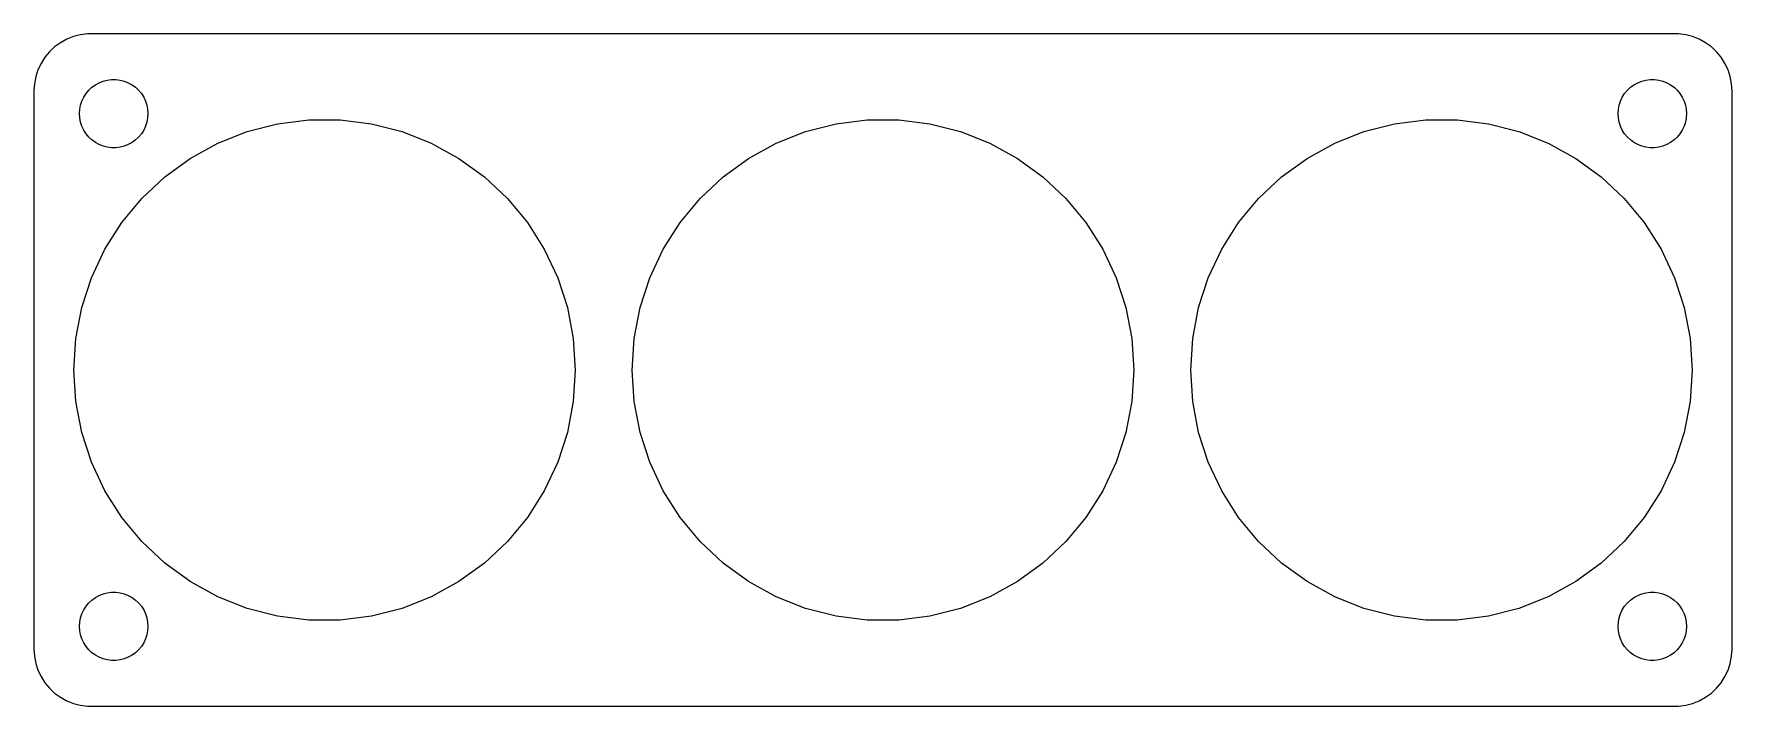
# Model space of a CAD drawing. Header units: metres. Extents: x -74 to 74, y -29 to 29.
import ezdxf

# ---------------------------------------------------------------- set-up
doc = ezdxf.new("R2010")
doc.units = ezdxf.units.M

msp = doc.modelspace()

# ---------------------------------------------------------------- linework, layer by layer
for p, q in [((-72.6871, 28.3526), (-73.1448, 27.9227)), ((-72.1791, 28.7216), (-72.6871, 28.3526)), ((-71.6289, 29.0241), (-72.1791, 28.7216)), ((-71.0451, 29.2553), (-71.6289, 29.0241)), ((-70.4369, 29.4114), (-71.0451, 29.2553)), ((-69.8139, 29.4901), (-70.4369, 29.4114)), ((69.8139, 29.4901), (-69.8139, 29.4901)), ((70.4369, 29.4114), (69.8139, 29.4901)), ((71.0451, 29.2553), (70.4369, 29.4114)), ((71.6289, 29.0241), (71.0451, 29.2553)), ((72.1791, 28.7216), (71.6289, 29.0241)), ((72.6871, 28.3526), (72.1791, 28.7216)), ((73.1448, 27.9227), (72.6871, 28.3526)), ((-73.8815, 26.9088), (-74.1489, 26.3406)), ((-73.5451, 27.4389), (-73.8815, 26.9088)), ((-73.1448, 27.9227), (-73.5451, 27.4389)), ((73.5451, 27.4389), (73.1448, 27.9227)), ((73.8815, 26.9088), (73.5451, 27.4389)), ((74.1489, 26.3406), (73.8815, 26.9088)), ((-74.3429, 25.7434), (-74.4606, 25.1267)), ((-74.1489, 26.3406), (-74.3429, 25.7434)), ((-68.7773, 25.2145), (-68.427, 25.3532)), ((-68.427, 25.3532), (-68.0621, 25.4469)), ((-68.0621, 25.4469), (-67.6884, 25.4941)), ((-67.6884, 25.4941), (-67.3116, 25.4941)), ((-67.3116, 25.4941), (-66.9379, 25.4469)), ((-66.9379, 25.4469), (-66.573, 25.3532)), ((-66.573, 25.3532), (-66.2227, 25.2145)), ((66.2227, 25.2145), (66.573, 25.3532)), ((66.573, 25.3532), (66.9379, 25.4469)), ((66.9379, 25.4469), (67.3116, 25.4941)), ((67.3116, 25.4941), (67.6884, 25.4941)), ((67.6884, 25.4941), (68.0621, 25.4469)), ((68.0621, 25.4469), (68.427, 25.3532)), ((68.427, 25.3532), (68.7773, 25.2145)), ((74.3429, 25.7434), (74.1489, 26.3406)), ((74.4606, 25.1267), (74.3429, 25.7434)), ((-74.4606, 25.1267), (-74.5, 24.5)), ((-74.5, 24.5), (-74.5, -24.5)), ((-70.2893, 23.6044), (-70.1289, 23.9453)), ((-70.1289, 23.9453), (-69.927, 24.2634)), ((-69.927, 24.2634), (-69.6869, 24.5536)), ((-69.6869, 24.5536), (-69.4123, 24.8115)), ((-69.4123, 24.8115), (-69.1075, 25.033)), ((-69.1075, 25.033), (-68.7773, 25.2145)), ((-66.2227, 25.2145), (-65.8925, 25.033)), ((-65.8925, 25.033), (-65.5877, 24.8115)), ((-65.5877, 24.8115), (-65.3131, 24.5536)), ((-65.3131, 24.5536), (-65.073, 24.2634)), ((-65.073, 24.2634), (-64.8711, 23.9453)), ((-64.8711, 23.9453), (-64.7107, 23.6044)), ((64.7107, 23.6044), (64.8711, 23.9453)), ((64.8711, 23.9453), (65.073, 24.2634)), ((65.073, 24.2634), (65.3131, 24.5536)), ((65.3131, 24.5536), (65.5877, 24.8115)), ((65.5877, 24.8115), (65.8925, 25.033)), ((65.8925, 25.033), (66.2227, 25.2145)), ((68.7773, 25.2145), (69.1075, 25.033)), ((69.1075, 25.033), (69.4123, 24.8115)), ((69.4123, 24.8115), (69.6869, 24.5536)), ((69.6869, 24.5536), (69.927, 24.2634)), ((69.927, 24.2634), (70.1289, 23.9453)), ((70.1289, 23.9453), (70.2893, 23.6044)), ((74.5, 24.5), (74.4606, 25.1267)), ((74.5, -24.5), (74.5, 24.5)), ((-70.5, 22.5), (-70.4763, 22.876)), ((-70.4763, 22.124), (-70.5, 22.5)), ((-70.4763, 22.876), (-70.4057, 23.2461)), ((-70.4057, 23.2461), (-70.2893, 23.6044)), ((-64.7107, 23.6044), (-64.5943, 23.2461)), ((-64.5943, 23.2461), (-64.5237, 22.876)), ((-64.5237, 22.876), (-64.5, 22.5)), ((-64.5, 22.5), (-64.5237, 22.124)), ((64.5, 22.5), (64.5237, 22.876)), ((64.5237, 22.124), (64.5, 22.5)), ((64.5237, 22.876), (64.5943, 23.2461)), ((64.5943, 23.2461), (64.7107, 23.6044)), ((70.2893, 23.6044), (70.4057, 23.2461)), ((70.4057, 23.2461), (70.4763, 22.876)), ((70.4763, 22.876), (70.5, 22.5)), ((70.5, 22.5), (70.4763, 22.124)), ((-70.4057, 21.7539), (-70.4763, 22.124)), ((-70.2893, 21.3956), (-70.4057, 21.7539)), ((-70.1289, 21.0547), (-70.2893, 21.3956)), ((-69.927, 20.7366), (-70.1289, 21.0547)), ((-64.8711, 21.0547), (-65.073, 20.7366)), ((-64.7107, 21.3956), (-64.8711, 21.0547)), ((-64.5943, 21.7539), (-64.7107, 21.3956)), ((-64.5237, 22.124), (-64.5943, 21.7539)), ((-58.3671, 19.9062), (-55.7984, 20.9232)), ((-55.7984, 20.9232), (-53.1224, 21.6103)), ((-53.1224, 21.6103), (-50.3814, 21.9566)), ((-50.3814, 21.9566), (-47.6186, 21.9566)), ((-47.6186, 21.9566), (-44.8776, 21.6103)), ((-44.8776, 21.6103), (-42.2016, 20.9232)), ((-42.2016, 20.9232), (-39.6328, 19.9062)), ((-9.36714, 19.9062), (-6.79837, 20.9232)), ((-6.79837, 20.9232), (-4.12238, 21.6103)), ((-4.12238, 21.6103), (-1.38138, 21.9566)), ((-1.38138, 21.9566), (1.38138, 21.9566)), ((1.38138, 21.9566), (4.12238, 21.6103)), ((4.12238, 21.6103), (6.79837, 20.9232)), ((6.79837, 20.9232), (9.36714, 19.9062)), ((39.6328, 19.9062), (42.2016, 20.9232)), ((42.2016, 20.9232), (44.8776, 21.6103)), ((44.8776, 21.6103), (47.6186, 21.9566)), ((47.6186, 21.9566), (50.3814, 21.9566)), ((50.3814, 21.9566), (53.1224, 21.6103)), ((53.1224, 21.6103), (55.7984, 20.9232)), ((55.7984, 20.9232), (58.3671, 19.9062)), ((64.5943, 21.7539), (64.5237, 22.124)), ((64.7107, 21.3956), (64.5943, 21.7539)), ((64.8711, 21.0547), (64.7107, 21.3956)), ((65.073, 20.7366), (64.8711, 21.0547)), ((70.1289, 21.0547), (69.927, 20.7366)), ((70.2893, 21.3956), (70.1289, 21.0547)), ((70.4057, 21.7539), (70.2893, 21.3956)), ((70.4763, 22.124), (70.4057, 21.7539)), ((-69.6869, 20.4464), (-69.927, 20.7366)), ((-69.4123, 20.1884), (-69.6869, 20.4464)), ((-69.1075, 19.967), (-69.4123, 20.1884)), ((-68.7773, 19.7855), (-69.1075, 19.967)), ((-68.427, 19.6468), (-68.7773, 19.7855)), ((-68.0621, 19.5531), (-68.427, 19.6468)), ((-67.6884, 19.5059), (-68.0621, 19.5531)), ((-67.3116, 19.5059), (-67.6884, 19.5059)), ((-66.9379, 19.5531), (-67.3116, 19.5059)), ((-66.573, 19.6468), (-66.9379, 19.5531)), ((-66.2227, 19.7855), (-66.573, 19.6468)), ((-65.8925, 19.967), (-66.2227, 19.7855)), ((-65.5877, 20.1884), (-65.8925, 19.967)), ((-65.3131, 20.4464), (-65.5877, 20.1884)), ((-65.073, 20.7366), (-65.3131, 20.4464)), ((-60.7882, 18.5752), (-58.3671, 19.9062)), ((-39.6328, 19.9062), (-37.2118, 18.5752)), ((-11.7882, 18.5752), (-9.36714, 19.9062)), ((9.36714, 19.9062), (11.7882, 18.5752)), ((37.2118, 18.5752), (39.6328, 19.9062)), ((58.3671, 19.9062), (60.7882, 18.5752)), ((65.3131, 20.4464), (65.073, 20.7366)), ((65.5877, 20.1884), (65.3131, 20.4464)), ((65.8925, 19.967), (65.5877, 20.1884)), ((66.2227, 19.7855), (65.8925, 19.967)), ((66.573, 19.6468), (66.2227, 19.7855)), ((66.9379, 19.5531), (66.573, 19.6468)), ((67.3116, 19.5059), (66.9379, 19.5531)), ((67.6884, 19.5059), (67.3116, 19.5059)), ((68.0621, 19.5531), (67.6884, 19.5059)), ((68.427, 19.6468), (68.0621, 19.5531)), ((68.7773, 19.7855), (68.427, 19.6468)), ((69.1075, 19.967), (68.7773, 19.7855)), ((69.4123, 20.1884), (69.1075, 19.967)), ((69.6869, 20.4464), (69.4123, 20.1884)), ((69.927, 20.7366), (69.6869, 20.4464)), ((-63.0233, 16.9513), (-60.7882, 18.5752)), ((-37.2118, 18.5752), (-34.9767, 16.9513)), ((-14.0233, 16.9513), (-11.7882, 18.5752)), ((11.7882, 18.5752), (14.0233, 16.9513)), ((34.9767, 16.9513), (37.2118, 18.5752)), ((60.7882, 18.5752), (63.0233, 16.9513)), ((-65.0373, 15.06), (-63.0233, 16.9513)), ((-34.9767, 16.9513), (-32.9627, 15.06)), ((-16.0373, 15.06), (-14.0233, 16.9513)), ((14.0233, 16.9513), (16.0373, 15.06)), ((32.9627, 15.06), (34.9767, 16.9513)), ((63.0233, 16.9513), (65.0373, 15.06)), ((-66.7984, 12.9313), (-65.0373, 15.06)), ((-32.9627, 15.06), (-31.2016, 12.9313)), ((-17.7984, 12.9313), (-16.0373, 15.06)), ((16.0373, 15.06), (17.7984, 12.9313)), ((31.2016, 12.9313), (32.9627, 15.06)), ((65.0373, 15.06), (66.7984, 12.9313)), ((-68.2787, 10.5986), (-66.7984, 12.9313)), ((-31.2016, 12.9313), (-29.7213, 10.5986)), ((-19.2787, 10.5986), (-17.7984, 12.9313)), ((17.7984, 12.9313), (19.2787, 10.5986)), ((29.7213, 10.5986), (31.2016, 12.9313)), ((66.7984, 12.9313), (68.2787, 10.5986)), ((-69.4551, 8.09874), (-68.2787, 10.5986)), ((-29.7213, 10.5986), (-28.5449, 8.09874)), ((-20.4551, 8.09874), (-19.2787, 10.5986)), ((19.2787, 10.5986), (20.4551, 8.09874)), ((28.5449, 8.09874), (29.7213, 10.5986)), ((68.2787, 10.5986), (69.4551, 8.09874)), ((-70.3088, 5.47118), (-69.4551, 8.09874)), ((-28.5449, 8.09874), (-27.6912, 5.47118)), ((-21.3088, 5.47118), (-20.4551, 8.09874)), ((20.4551, 8.09874), (21.3088, 5.47118)), ((27.6912, 5.47118), (28.5449, 8.09874)), ((69.4551, 8.09874), (70.3088, 5.47118)), ((-70.8265, 2.75732), (-70.3088, 5.47118)), ((-27.6912, 5.47118), (-27.1735, 2.75732)), ((-21.8265, 2.75732), (-21.3088, 5.47118)), ((21.3088, 5.47118), (21.8265, 2.75732)), ((27.1735, 2.75732), (27.6912, 5.47118)), ((70.3088, 5.47118), (70.8265, 2.75732)), ((-71, 0), (-70.8265, 2.75732)), ((-27.1735, 2.75732), (-27, 0)), ((-22, 0), (-21.8265, 2.75732)), ((21.8265, 2.75732), (22, 0)), ((27, 0), (27.1735, 2.75732)), ((70.8265, 2.75732), (71, 0)), ((-70.8265, -2.75732), (-71, 0)), ((-27, 0), (-27.1735, -2.75732)), ((-21.8265, -2.75732), (-22, 0)), ((22, 0), (21.8265, -2.75732)), ((27.1735, -2.75732), (27, 0)), ((71, 0), (70.8265, -2.75732)), ((-70.3088, -5.47118), (-70.8265, -2.75732)), ((-27.1735, -2.75732), (-27.6912, -5.47118)), ((-21.3088, -5.47118), (-21.8265, -2.75732)), ((21.8265, -2.75732), (21.3088, -5.47118)), ((27.6912, -5.47118), (27.1735, -2.75732)), ((70.8265, -2.75732), (70.3088, -5.47118)), ((-69.4551, -8.09874), (-70.3088, -5.47118)), ((-27.6912, -5.47118), (-28.5449, -8.09874)), ((-20.4551, -8.09874), (-21.3088, -5.47118)), ((21.3088, -5.47118), (20.4551, -8.09874)), ((28.5449, -8.09874), (27.6912, -5.47118)), ((70.3088, -5.47118), (69.4551, -8.09874)), ((-68.2787, -10.5986), (-69.4551, -8.09874)), ((-28.5449, -8.09874), (-29.7213, -10.5986)), ((-19.2787, -10.5986), (-20.4551, -8.09874)), ((20.4551, -8.09874), (19.2787, -10.5986)), ((29.7213, -10.5986), (28.5449, -8.09874)), ((69.4551, -8.09874), (68.2787, -10.5986)), ((-66.7984, -12.9313), (-68.2787, -10.5986)), ((-29.7213, -10.5986), (-31.2016, -12.9313)), ((-17.7984, -12.9313), (-19.2787, -10.5986)), ((19.2787, -10.5986), (17.7984, -12.9313)), ((31.2016, -12.9313), (29.7213, -10.5986)), ((68.2787, -10.5986), (66.7984, -12.9313)), ((-65.0373, -15.06), (-66.7984, -12.9313)), ((-31.2016, -12.9313), (-32.9627, -15.06)), ((-16.0373, -15.06), (-17.7984, -12.9313)), ((17.7984, -12.9313), (16.0373, -15.06)), ((32.9627, -15.06), (31.2016, -12.9313)), ((66.7984, -12.9313), (65.0373, -15.06)), ((-63.0233, -16.9513), (-65.0373, -15.06)), ((-32.9627, -15.06), (-34.9767, -16.9513)), ((-14.0233, -16.9513), (-16.0373, -15.06)), ((16.0373, -15.06), (14.0233, -16.9513)), ((34.9767, -16.9513), (32.9627, -15.06)), ((65.0373, -15.06), (63.0233, -16.9513)), ((-60.7882, -18.5752), (-63.0233, -16.9513)), ((-34.9767, -16.9513), (-37.2118, -18.5752)), ((-11.7882, -18.5752), (-14.0233, -16.9513)), ((14.0233, -16.9513), (11.7882, -18.5752)), ((37.2118, -18.5752), (34.9767, -16.9513)), ((63.0233, -16.9513), (60.7882, -18.5752)), ((-58.3671, -19.9062), (-60.7882, -18.5752)), ((-37.2118, -18.5752), (-39.6328, -19.9062)), ((-9.36714, -19.9062), (-11.7882, -18.5752)), ((11.7882, -18.5752), (9.36714, -19.9062)), ((39.6328, -19.9062), (37.2118, -18.5752)), ((60.7882, -18.5752), (58.3671, -19.9062)), ((-70.1289, -21.0547), (-69.927, -20.7366)), ((-69.927, -20.7366), (-69.6869, -20.4464)), ((-69.6869, -20.4464), (-69.4123, -20.1884)), ((-69.4123, -20.1884), (-69.1075, -19.967)), ((-69.1075, -19.967), (-68.7773, -19.7855)), ((-68.7773, -19.7855), (-68.427, -19.6468)), ((-68.427, -19.6468), (-68.0621, -19.5531)), ((-68.0621, -19.5531), (-67.6884, -19.5059)), ((-67.6884, -19.5059), (-67.3116, -19.5059)), ((-67.3116, -19.5059), (-66.9379, -19.5531)), ((-66.9379, -19.5531), (-66.573, -19.6468)), ((-66.573, -19.6468), (-66.2227, -19.7855)), ((-66.2227, -19.7855), (-65.8925, -19.967)), ((-65.8925, -19.967), (-65.5877, -20.1884)), ((-65.5877, -20.1884), (-65.3131, -20.4464)), ((-65.3131, -20.4464), (-65.073, -20.7366)), ((-65.073, -20.7366), (-64.8711, -21.0547)), ((-55.7984, -20.9232), (-58.3671, -19.9062)), ((-39.6328, -19.9062), (-42.2016, -20.9232)), ((-6.79837, -20.9232), (-9.36714, -19.9062)), ((9.36714, -19.9062), (6.79837, -20.9232)), ((42.2016, -20.9232), (39.6328, -19.9062)), ((58.3671, -19.9062), (55.7984, -20.9232)), ((64.8711, -21.0547), (65.073, -20.7366)), ((65.073, -20.7366), (65.3131, -20.4464)), ((65.3131, -20.4464), (65.5877, -20.1884)), ((65.5877, -20.1884), (65.8925, -19.967)), ((65.8925, -19.967), (66.2227, -19.7855)), ((66.2227, -19.7855), (66.573, -19.6468)), ((66.573, -19.6468), (66.9379, -19.5531)), ((66.9379, -19.5531), (67.3116, -19.5059)), ((67.3116, -19.5059), (67.6884, -19.5059)), ((67.6884, -19.5059), (68.0621, -19.5531)), ((68.0621, -19.5531), (68.427, -19.6468)), ((68.427, -19.6468), (68.7773, -19.7855)), ((68.7773, -19.7855), (69.1075, -19.967)), ((69.1075, -19.967), (69.4123, -20.1884)), ((69.4123, -20.1884), (69.6869, -20.4464)), ((69.6869, -20.4464), (69.927, -20.7366)), ((69.927, -20.7366), (70.1289, -21.0547)), ((-70.5, -22.5), (-70.4763, -22.124)), ((-70.4763, -22.124), (-70.4057, -21.7539)), ((-70.4057, -21.7539), (-70.2893, -21.3956)), ((-70.2893, -21.3956), (-70.1289, -21.0547)), ((-64.8711, -21.0547), (-64.7107, -21.3956)), ((-64.7107, -21.3956), (-64.5943, -21.7539)), ((-64.5943, -21.7539), (-64.5237, -22.124)), ((-64.5237, -22.124), (-64.5, -22.5)), ((-53.1224, -21.6103), (-55.7984, -20.9232)), ((-50.3814, -21.9566), (-53.1224, -21.6103)), ((-47.6186, -21.9566), (-50.3814, -21.9566)), ((-44.8776, -21.6103), (-47.6186, -21.9566)), ((-42.2016, -20.9232), (-44.8776, -21.6103)), ((-4.12238, -21.6103), (-6.79837, -20.9232)), ((-1.38138, -21.9566), (-4.12238, -21.6103)), ((1.38138, -21.9566), (-1.38138, -21.9566)), ((4.12238, -21.6103), (1.38138, -21.9566)), ((6.79837, -20.9232), (4.12238, -21.6103)), ((44.8776, -21.6103), (42.2016, -20.9232)), ((47.6186, -21.9566), (44.8776, -21.6103)), ((50.3814, -21.9566), (47.6186, -21.9566)), ((53.1224, -21.6103), (50.3814, -21.9566)), ((55.7984, -20.9232), (53.1224, -21.6103)), ((64.5, -22.5), (64.5237, -22.124)), ((64.5237, -22.124), (64.5943, -21.7539)), ((64.5943, -21.7539), (64.7107, -21.3956)), ((64.7107, -21.3956), (64.8711, -21.0547)), ((70.1289, -21.0547), (70.2893, -21.3956)), ((70.2893, -21.3956), (70.4057, -21.7539)), ((70.4057, -21.7539), (70.4763, -22.124)), ((70.4763, -22.124), (70.5, -22.5)), ((-70.4763, -22.876), (-70.5, -22.5)), ((-70.4057, -23.2461), (-70.4763, -22.876)), ((-70.2893, -23.6044), (-70.4057, -23.2461)), ((-70.1289, -23.9453), (-70.2893, -23.6044)), ((-64.7107, -23.6044), (-64.8711, -23.9453)), ((-64.5943, -23.2461), (-64.7107, -23.6044)), ((-64.5237, -22.876), (-64.5943, -23.2461)), ((-64.5, -22.5), (-64.5237, -22.876)), ((64.5237, -22.876), (64.5, -22.5)), ((64.5943, -23.2461), (64.5237, -22.876)), ((64.7107, -23.6044), (64.5943, -23.2461)), ((64.8711, -23.9453), (64.7107, -23.6044)), ((70.2893, -23.6044), (70.1289, -23.9453)), ((70.4057, -23.2461), (70.2893, -23.6044)), ((70.4763, -22.876), (70.4057, -23.2461)), ((70.5, -22.5), (70.4763, -22.876)), ((-74.5, -24.5), (-74.4606, -25.1267)), ((-74.4606, -25.1267), (-74.3429, -25.7434)), ((-69.927, -24.2634), (-70.1289, -23.9453)), ((-69.6869, -24.5536), (-69.927, -24.2634)), ((-69.4123, -24.8115), (-69.6869, -24.5536)), ((-69.1075, -25.033), (-69.4123, -24.8115)), ((-68.7773, -25.2145), (-69.1075, -25.033)), ((-68.427, -25.3532), (-68.7773, -25.2145)), ((-66.2227, -25.2145), (-66.573, -25.3532)), ((-65.8925, -25.033), (-66.2227, -25.2145)), ((-65.5877, -24.8115), (-65.8925, -25.033)), ((-65.3131, -24.5536), (-65.5877, -24.8115)), ((-65.073, -24.2634), (-65.3131, -24.5536)), ((-64.8711, -23.9453), (-65.073, -24.2634)), ((65.073, -24.2634), (64.8711, -23.9453)), ((65.3131, -24.5536), (65.073, -24.2634)), ((65.5877, -24.8115), (65.3131, -24.5536)), ((65.8925, -25.033), (65.5877, -24.8115)), ((66.2227, -25.2145), (65.8925, -25.033)), ((66.573, -25.3532), (66.2227, -25.2145)), ((68.7773, -25.2145), (68.427, -25.3532)), ((69.1075, -25.033), (68.7773, -25.2145)), ((69.4123, -24.8115), (69.1075, -25.033)), ((69.6869, -24.5536), (69.4123, -24.8115)), ((69.927, -24.2634), (69.6869, -24.5536)), ((70.1289, -23.9453), (69.927, -24.2634)), ((74.3429, -25.7434), (74.4606, -25.1267)), ((74.4606, -25.1267), (74.5, -24.5)), ((-74.3429, -25.7434), (-74.1489, -26.3406)), ((-74.1489, -26.3406), (-73.8815, -26.9088)), ((-68.0621, -25.4469), (-68.427, -25.3532)), ((-67.6884, -25.4941), (-68.0621, -25.4469)), ((-67.3116, -25.4941), (-67.6884, -25.4941)), ((-66.9379, -25.4469), (-67.3116, -25.4941)), ((-66.573, -25.3532), (-66.9379, -25.4469)), ((66.9379, -25.4469), (66.573, -25.3532)), ((67.3116, -25.4941), (66.9379, -25.4469)), ((67.6884, -25.4941), (67.3116, -25.4941)), ((68.0621, -25.4469), (67.6884, -25.4941)), ((68.427, -25.3532), (68.0621, -25.4469)), ((73.8815, -26.9088), (74.1489, -26.3406)), ((74.1489, -26.3406), (74.3429, -25.7434)), ((-73.8815, -26.9088), (-73.5451, -27.4389)), ((-73.5451, -27.4389), (-73.1448, -27.9227)), ((-73.1448, -27.9227), (-72.6871, -28.3526)), ((72.6871, -28.3526), (73.1448, -27.9227)), ((73.1448, -27.9227), (73.5451, -27.4389)), ((73.5451, -27.4389), (73.8815, -26.9088)), ((-72.6871, -28.3526), (-72.1791, -28.7216)), ((-72.1791, -28.7216), (-71.6289, -29.0241)), ((-71.6289, -29.0241), (-71.0451, -29.2553)), ((-71.0451, -29.2553), (-70.4369, -29.4114)), ((-70.4369, -29.4114), (-69.8139, -29.4901)), ((-69.8139, -29.4901), (69.8139, -29.4901)), ((69.8139, -29.4901), (70.4369, -29.4114)), ((70.4369, -29.4114), (71.0451, -29.2553)), ((71.0451, -29.2553), (71.6289, -29.0241)), ((71.6289, -29.0241), (72.1791, -28.7216)), ((72.1791, -28.7216), (72.6871, -28.3526))]:
    msp.add_line(p, q)

doc.saveas('drawing.dxf')
